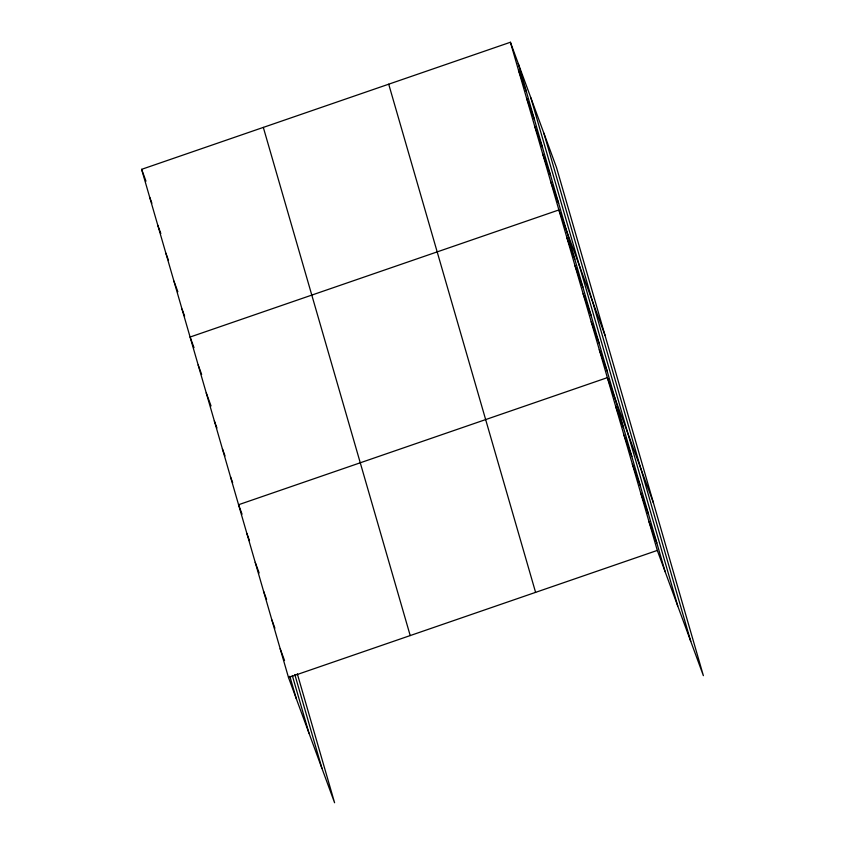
<?xml version="1.0" encoding="UTF-8"?>
<svg xmlns="http://www.w3.org/2000/svg" width="845" height="845" viewBox="0 0 845 845"><rect width="100%" height="100%" fill="white"/><g stroke="black" fill="none" stroke-linecap="round" stroke-linejoin="round"><path stroke-width="1.27" d="M297.313 673.792L334.588 802.75L288.504 677.51L141.622 169.338L510.412 42.25L556.496 167.49L703.378 675.662L657.304 550.422L510.412 42.25M288.504 677.51L657.304 550.422M518.492 70.198L526.329 91.482M526.572 98.147L534.41 119.43M534.653 126.095L542.479 147.389M542.733 154.043L550.56 175.337M550.813 182.002L558.64 203.286M604.967 335.18L558.883 209.951L190.093 337.039L194.012 347.675M566.963 237.899L574.801 259.183M575.044 265.848L582.881 287.131M583.124 293.796L590.951 315.079M591.204 321.744L599.031 343.028M599.285 349.693L607.111 370.976M653.438 502.881L607.365 377.641L238.565 504.729L242.05 514.193M615.688 406.445L623.515 427.728M624.011 435.238L631.838 456.522M632.335 464.032L640.161 485.315M640.658 492.825L648.485 514.119M648.981 521.629L656.808 542.912M141.622 169.338L145.974 181.168M149.702 197.286L151.878 203.201M157.783 225.235L160.825 233.516M165.852 253.183L168.472 260.281M173.933 281.142L177.851 291.779M182.013 309.09L184.622 316.178M198.174 364.987L201.649 374.451M206.254 392.936L211.039 405.949M214.324 420.884L216.943 427.982M222.404 448.832L225.013 455.93M230.484 476.781L232.66 482.696M246.888 533.533L249.497 540.62M255.211 562.326L259.13 572.973M263.534 591.12L266.576 599.401M271.858 619.924L274.9 628.194M280.181 648.717L284.533 660.536M543.874 133.183L690.756 641.355M530.871 97.84L677.753 606.013M518.249 63.533L665.131 571.706M388.711 84.194L535.593 592.366M263.323 127.405L410.205 635.577M294.82 674.542L321.966 768.443M292.307 675.514L308.953 733.101M289.824 676.264L296.341 698.794"/></g></svg>
